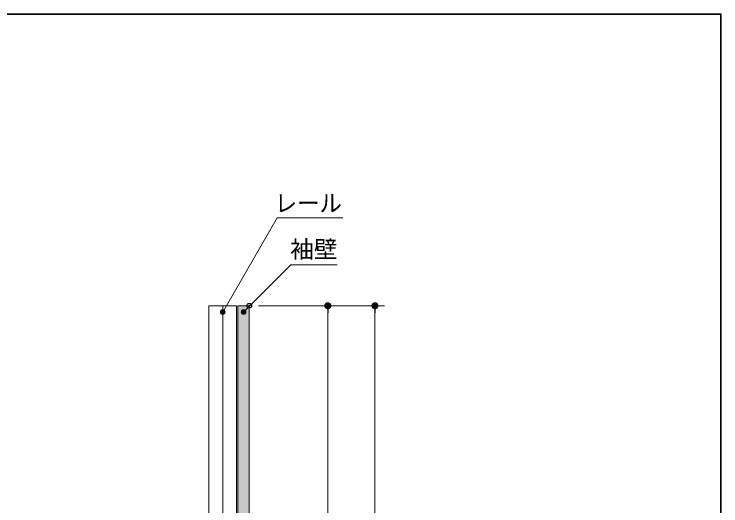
# Model space of a CAD drawing. Units: millimetres, scale not verified. Extents: x -9094 to 9094, y -4567 to 4567.
# Drawn here: x 1071 to 3319, y 2589 to 4155 of the extents above; entities that cross this region are included whole.
import ezdxf
from ezdxf.enums import TextEntityAlignment as Align

# ---------------------------------------------------------------- set-up
doc = ezdxf.new("R2010")
doc.units = ezdxf.units.MM
doc.header["$LTSCALE"] = 30
doc.header["$PDMODE"] = 32
doc.header["$PDSIZE"] = 15
for name, color, linetype, lineweight in [('0-0_1図面枠', 7, 'Continuous', 20), ('0-1_2寸法-1', 7, 'Continuous', 15), ('0-2_0', 7, 'Continuous', 25), ('0-4_3一般', 254, 'Continuous', 20), ('0-5_2寸法-3', 7, 'Continuous', 15)]:
    doc.layers.add(name, color=color, linetype=linetype, lineweight=lineweight)
doc.layers.add('0-3_Defpoints', color=7, linetype='Continuous')
doc.styles.add('ＭＳ Ｐゴシック', font='')
doc.styles.get('ＭＳ Ｐゴシック').set_extended_font_data('MS PGothic')

# ---------------------------------------------------------------- blocks, each defined once
blk = doc.blocks.new('グループ-2')
at = {"layer": '0-0_1図面枠', "lineweight": 35}
blk.add_lwpolyline([(-180000, 124650), (180000, 124650), (180000, -124650), (-180000, -124650)], close=True, dxfattribs=at)
blk = doc.blocks.new('図面枠')
at = {"layer": '0-0_1図面枠'}
blk.add_blockref('グループ-2', (0, 0), dxfattribs=at)
blk = doc.blocks.new('_Dot')
at = {"layer": '0-2_0'}
blk.add_line((-15, 0), (-30, 0), dxfattribs=at)
for points in [[(0, 0), (-15, 0), (-14.88, 1.88)], [(0, 0), (-14.88, -1.88), (-15, 0)], [(0, 0), (-14.88, 1.88), (-14.53, 3.73)], [(0, 0), (-14.53, -3.73), (-14.88, -1.88)], [(0, 0), (-14.53, 3.73), (-13.95, 5.52)], [(0, 0), (-13.95, -5.52), (-14.53, -3.73)], [(0, 0), (-13.95, 5.52), (-13.14, 7.23)], [(0, 0), (-13.14, -7.23), (-13.95, -5.52)], [(0, 0), (-13.14, 7.23), (-12.14, 8.82)], [(0, 0), (-12.14, -8.82), (-13.14, -7.23)], [(0, 0), (-12.14, 8.82), (-10.93, 10.27)], [(0, 0), (-10.93, -10.27), (-12.14, -8.82)], [(0, 0), (-10.93, 10.27), (-9.56, 11.56)], [(0, 0), (-9.56, -11.56), (-10.93, -10.27)], [(0, 0), (-9.56, 11.56), (-8.04, 12.66)], [(0, 0), (-8.04, -12.66), (-9.56, -11.56)], [(0, 0), (-8.04, 12.66), (-6.39, 13.57)], [(0, 0), (-6.39, -13.57), (-8.04, -12.66)], [(0, 0), (-6.39, 13.57), (-4.64, 14.27)], [(0, 0), (-4.64, -14.27), (-6.39, -13.57)], [(0, 0), (-4.64, 14.27), (-2.81, 14.73)], [(0, 0), (-2.81, -14.73), (-4.64, -14.27)], [(0, 0), (-2.81, 14.73), (-0.94, 14.97)], [(0, 0), (-0.94, -14.97), (-2.81, -14.73)], [(0, 0), (-0.94, 14.97), (0.94, 14.97)], [(0, 0), (0.94, -14.97), (-0.94, -14.97)], [(0, 0), (0.94, 14.97), (2.81, 14.73)], [(0, 0), (2.81, 14.73), (4.64, 14.27)], [(0, 0), (4.64, 14.27), (6.39, 13.57)], [(0, 0), (6.39, 13.57), (8.04, 12.66)], [(0, 0), (8.04, 12.66), (9.56, 11.56)], [(0, 0), (9.56, 11.56), (10.93, 10.27)], [(0, 0), (10.93, 10.27), (12.14, 8.82)], [(0, 0), (12.14, 8.82), (13.14, 7.23)], [(0, 0), (13.14, 7.23), (13.95, 5.52)], [(0, 0), (13.95, 5.52), (14.53, 3.73)], [(0, 0), (14.53, 3.73), (14.88, 1.88)], [(0, 0), (14.88, 1.88), (15, 0)], [(0, 0), (2.81, -14.73), (0.94, -14.97)], [(0, 0), (4.64, -14.27), (2.81, -14.73)], [(0, 0), (6.39, -13.57), (4.64, -14.27)], [(0, 0), (8.04, -12.66), (6.39, -13.57)], [(0, 0), (9.56, -11.56), (8.04, -12.66)], [(0, 0), (10.93, -10.27), (9.56, -11.56)], [(0, 0), (12.14, -8.82), (10.93, -10.27)], [(0, 0), (13.14, -7.23), (12.14, -8.82)], [(0, 0), (13.95, -5.52), (13.14, -7.23)], [(0, 0), (14.53, -3.73), (13.95, -5.52)], [(0, 0), (14.88, -1.88), (14.53, -3.73)], [(0, 0), (15, 0), (14.88, -1.88)]]:
    blk.add_solid(points, dxfattribs=at)
blk = doc.blocks.new('グループ-65')
at = {"layer": '0-4_3一般', "color": 7, "lineweight": 15}
for points in [[(132480, 96795), (132480, 23235), (131160, 23235), (131160, 96795)], [(133800, 96795), (133800, 23235), (132480, 23235), (132480, 96795)], [(135000, 96795), (135000, 71940), (133920, 71940), (133920, 96795)]]:
    blk.add_lwpolyline(points, close=True, dxfattribs=at)
at = {"layer": '0-4_3一般', "color": 8}
blk.add_solid([(135000, 96795), (133920, 96795), (135000, 71940), (133920, 71940)], dxfattribs=at)
blk = doc.blocks.new('グループ-88')
at = {"layer": '0-4_3一般'}
blk.add_blockref('グループ-65', (0, 0), dxfattribs=at)

msp = doc.modelspace()

# ---------------------------------------------------------------- hatches: boundary and pattern name
at = {"layer": '0-5_2寸法-3'}
for points in [[(1742.26, 3206.5, 1), (1727.24, 3206.5, 1)], [(1808.26, 3206.5, 1), (1793.24, 3206.5, 1)]]:
    msp.add_hatch(color=256, dxfattribs=at).paths.add_polyline_path(points)

# ---------------------------------------------------------------- linework, layer by layer
at = {"layer": '0-1_2寸法-1'}
for p, q in [((1848.75, 3226.5), (2098.75, 3226.5)), ((2098.75, 3226.5), (2248.75, 3226.5)), ((2068.75, 797.01), (2068.75, 3203.99)), ((2218.75, 709.01), (2218.75, 3203.99))]:
    msp.add_line(p, q, dxfattribs=at)
at = {"layer": '0-3_Defpoints'}
for p in [(1818.75, 3226.5), (2068.75, 3226.5), (2218.75, 3226.5)]:
    msp.add_point(p, dxfattribs=at)
at = {"layer": '0-5_2寸法-3'}
for points in [[(1734.75, 3206.5), (1907.96, 3506.5), (2116.31, 3506.5)], [(1800.75, 3206.5), (1950.75, 3356.5), (2098.92, 3356.5)]]:
    msp.add_lwpolyline(points, dxfattribs=at)
for centre in [(1734.75, 3206.5), (1800.75, 3206.5)]:
    msp.add_circle(centre, 7.51, dxfattribs=at)

# ---------------------------------------------------------------- block references
at = {"layer": '0-0_1図面枠', "xscale": 0.03333333, "yscale": 0.03333333}
msp.add_blockref('図面枠', (-2681.25, 0), dxfattribs=at)
at = {"layer": '0-1_2寸法-1', "xscale": 0.7503418, "yscale": 0.7503418, "rotation": 90}
for p in [(2068.75, 3226.5), (2218.75, 3226.5)]:
    msp.add_blockref('_Dot', p, dxfattribs=at)
at = {"layer": '0-4_3一般', "xscale": 0.03333333, "yscale": 0.03333333}
msp.add_blockref('グループ-88', (-2681.25, 0), dxfattribs=at)

# ---------------------------------------------------------------- texts
at = {"layer": '0-5_2寸法-3', "style": 'ＭＳ Ｐゴシック', "width": 0.95}
msp.add_text('レール', height=54.99, dxfattribs=at).set_placement((1899.89, 3509.06), align=Align.BOTTOM_LEFT)
at = {"layer": '0-5_2寸法-3', "style": 'ＭＳ Ｐゴシック'}
msp.add_text('袖壁', height=54.99, dxfattribs=at).set_placement((1949.33, 3362.26), align=Align.BOTTOM_LEFT)

doc.saveas('drawing.dxf')
